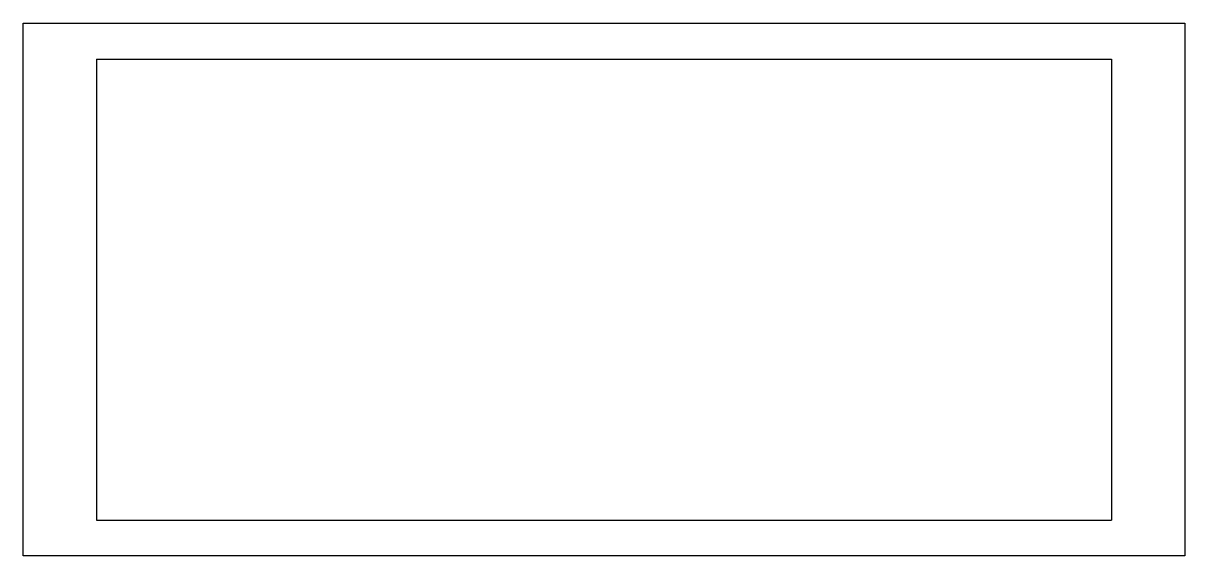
# Model space of a CAD drawing. Extents: x 0 to 1.22, y -0.56 to 0.
import ezdxf

# ---------------------------------------------------------------- set-up
doc = ezdxf.new("R2010")
doc.units = 0
doc.header["$LTSCALE"] = 48
doc.layers.get('0').update_dxf_attribs({"linetype": 'CONTINUOUS'})

msp = doc.modelspace()

# ---------------------------------------------------------------- linework, layer by layer
for p, q in [((0.0769, -0.0376), (1.1423, -0.0376)), ((0.0769, -0.0376), (0.0769, -0.5215)), ((1.1423, -0.0376), (1.1423, -0.5215)), ((0.0769, -0.5215), (1.1423, -0.5215))]:
    msp.add_line(p, q)
msp.add_lwpolyline([(0, 0), (1.2192, 0), (1.2192, -0.5588), (0, -0.5588), (0, 0)])

doc.saveas('drawing.dxf')
